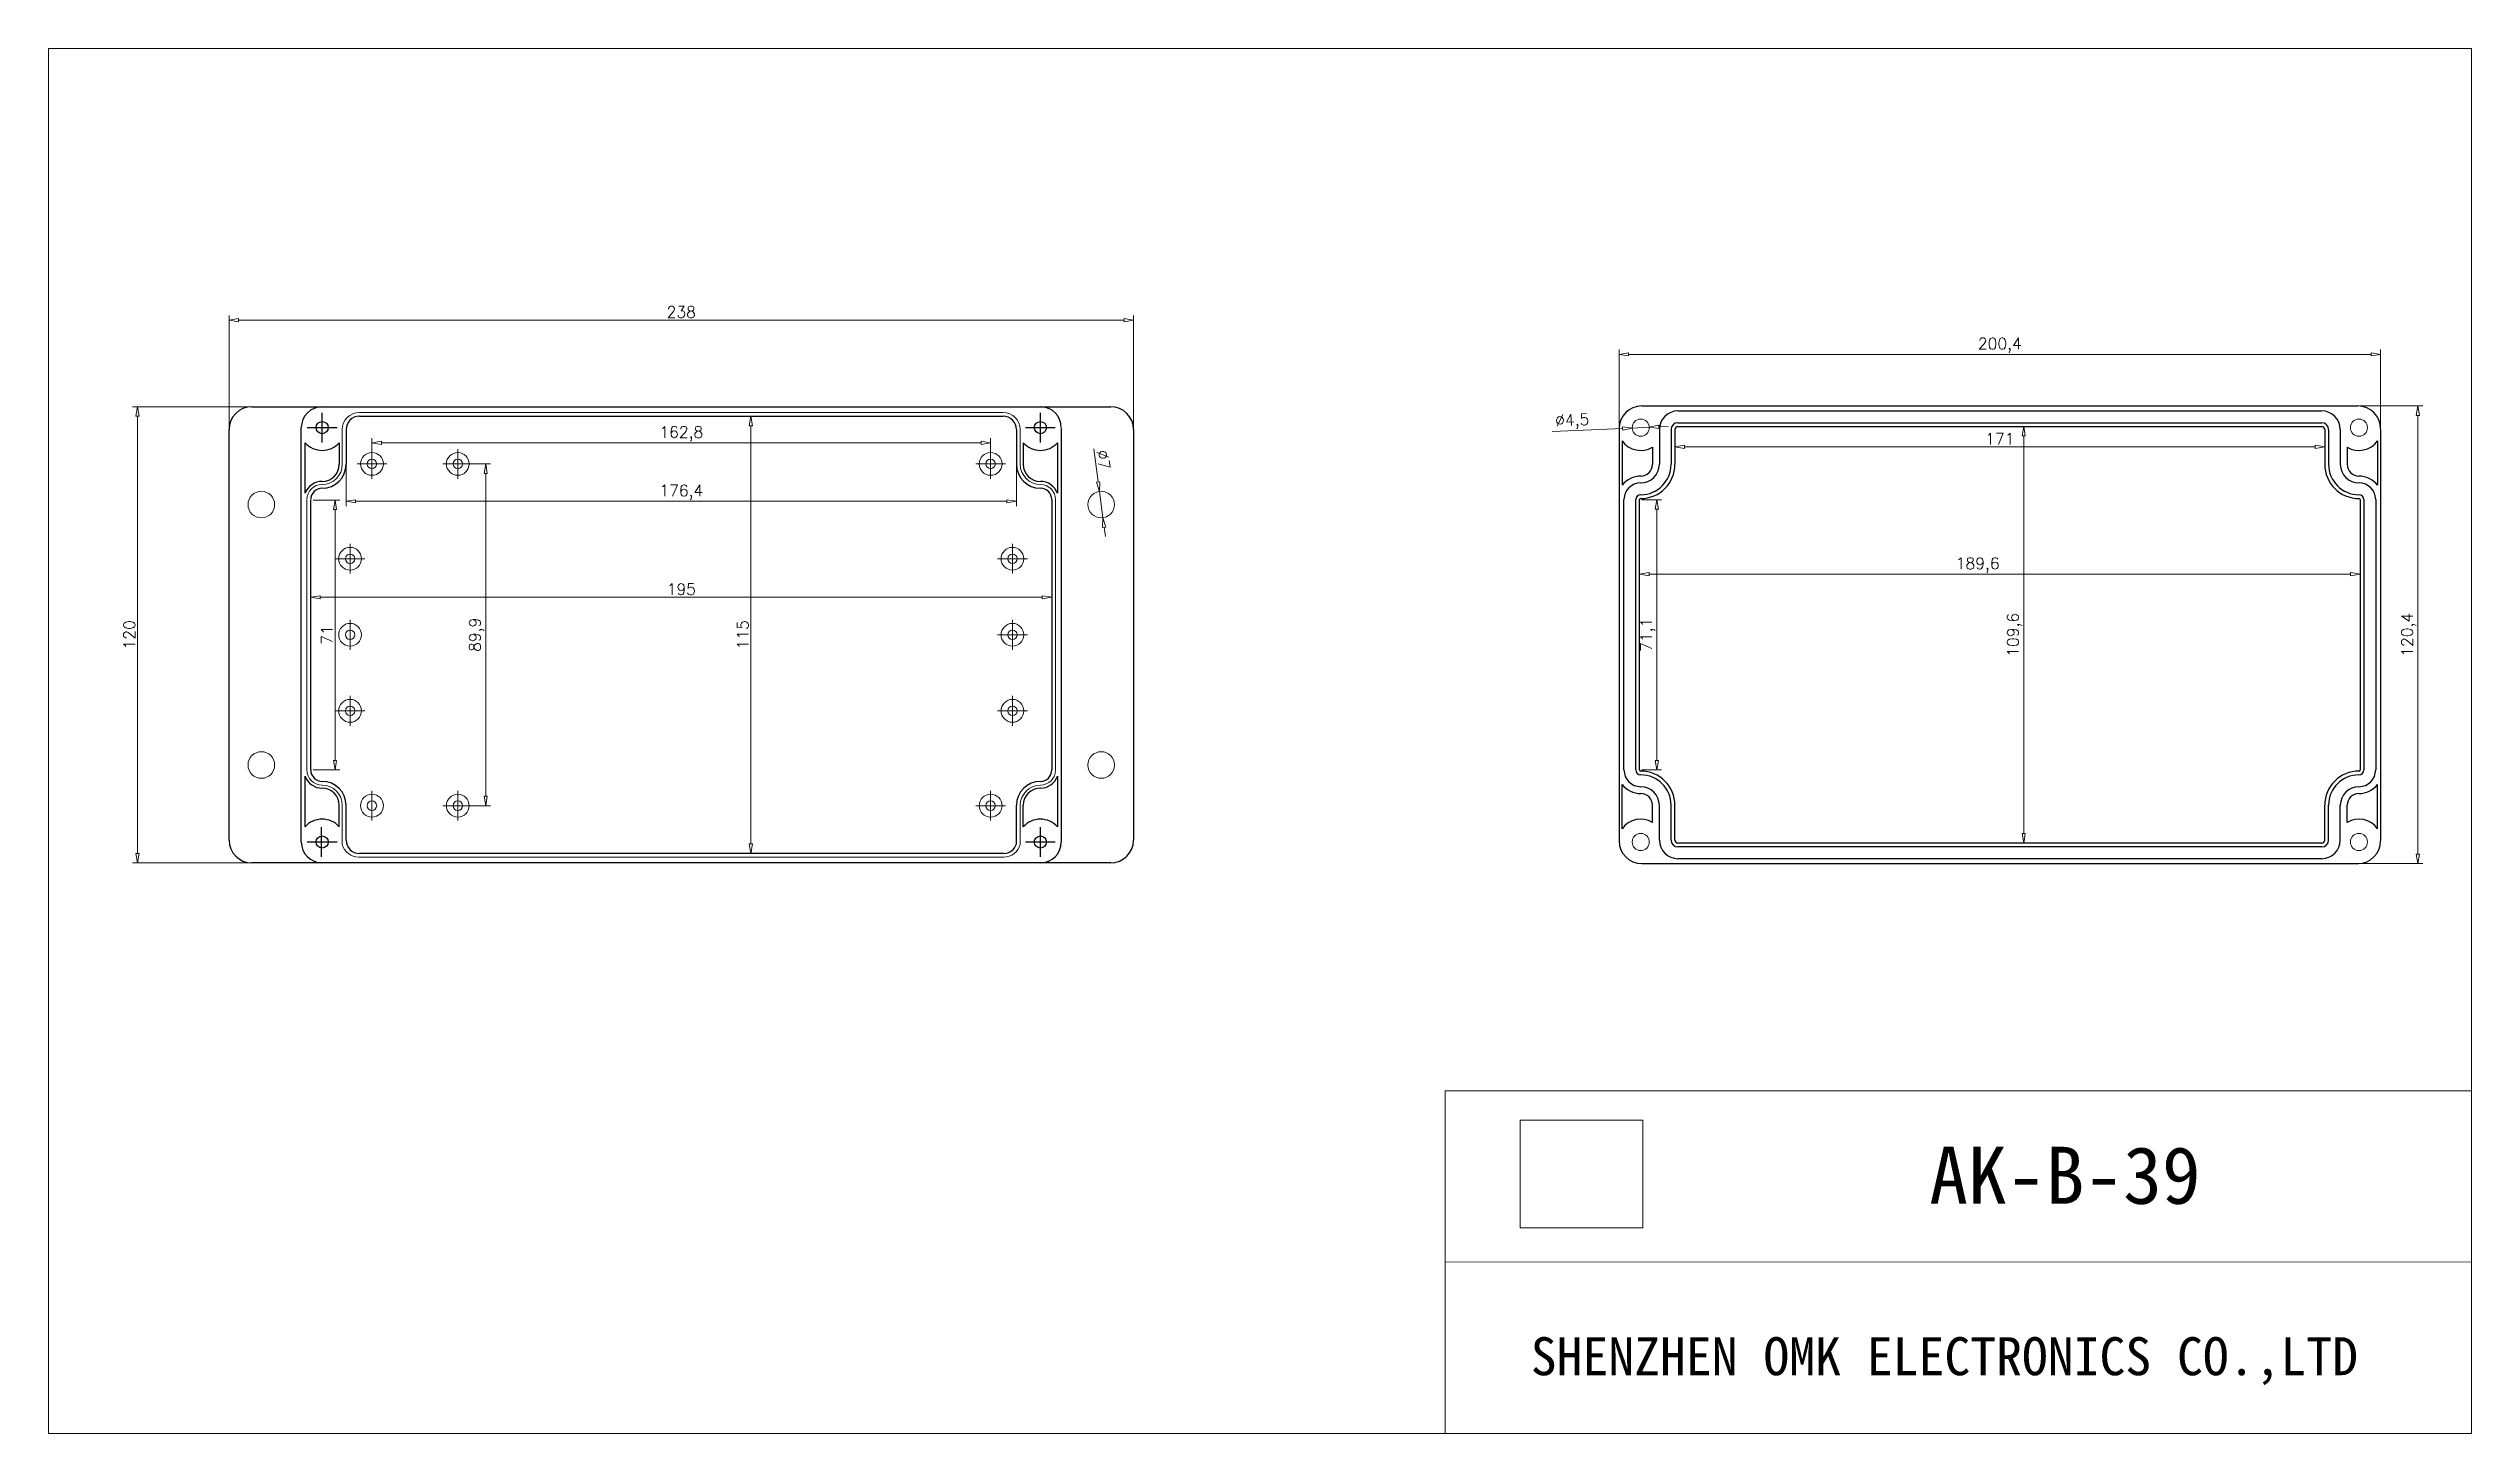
# Model space of a CAD drawing. Header units: millimetres. Extents: x 7754 to 8391, y -528 to -164.
import ezdxf

# ---------------------------------------------------------------- set-up
doc = ezdxf.new("R2010")
doc.units = ezdxf.units.MM
doc.header["$LTSCALE"] = 0.3
doc.linetypes.add('CENTER2', pattern=[28.575, 19.05, -3.175, 3.175, -3.175])
doc.layers.get('0').update_dxf_attribs({"lineweight": 30})
doc.layers.add('A', color=1, linetype='CENTER2')
doc.layers.add('e', color=5, linetype='Continuous')
doc.layers.add('D', color=3, linetype='Continuous', lineweight=15)
doc.styles.get("Standard").update_dxf_attribs({"font": 'txt.shx'})
doc.dimstyles.new('ISO-25', dxfattribs={"dimtxt": 3, "dimasz": 2.5, "dimexe": 1.25, "dimexo": 0.625, "dimtad": 1, "dimdec": 6, "dimtxsty": 'Standard', "dimblk": 'CLOSEDBLANK', "dimcen": 2.5, "dimazin": 0, "dimtfac": 1, "dimtdec": 6, "dimtmove": 0, "dimatfit": 3, "dimfxl": 1, "dimlwd": 15, "dimlwe": 15, "dimarcsym": 0})
picture_1 = doc.add_image_def('image1.png', size_in_pixel=(283, 248))

# ---------------------------------------------------------------- blocks, each defined once
blk = doc.blocks.new('_ClosedBlank')
at = {"color": 0, "linetype": 'ByBlock', "lineweight": -2}
for p, q in [((-1, 0.17), (0, 0)), ((-1, 0.17), (-1, -0.17)), ((0, 0), (-1, -0.17))]:
    blk.add_line(p, q, dxfattribs=at)
blk = doc.blocks.new('*D14')
at = {"layer": 'D', "color": 0, "linetype": 'ByBlock', "lineweight": 15, "ltscale": 0.3}
for p, q in [((7801.1, -263.16), (7801.1, -233.76)), ((7803.6, -235.01), (8036.6, -235.01)), ((8039.1, -263.16), (8039.1, -233.76))]:
    blk.add_line(p, q, dxfattribs=at)
at = {"layer": 'Defpoints', "color": 0, "linetype": 'ByBlock', "ltscale": 0.3}
for p in [(8039.1, -235.01), (7801.1, -263.79), (8039.1, -263.79)]:
    blk.add_point(p, dxfattribs=at)
at = {"layer": 'D', "color": 0, "linetype": 'ByBlock', "lineweight": 15, "ltscale": 0.3, "xscale": 2.5, "yscale": 2.5, "zscale": 2.5, "rotation": 180}
blk.add_blockref('_ClosedBlank', (7801.1, -235.01), dxfattribs=at)
at = {"layer": 'D', "color": 0, "linetype": 'ByBlock', "lineweight": 15, "ltscale": 0.3, "xscale": 2.5, "yscale": 2.5, "zscale": 2.5}
blk.add_blockref('_ClosedBlank', (8039.1, -235.01), dxfattribs=at)
at = {"layer": 'D', "color": 0, "linetype": 'ByBlock', "ltscale": 0.3, "insert": (7920.1, -232.88), "char_height": 3, "attachment_point": 5}
blk.add_mtext('238', dxfattribs=at)
blk = doc.blocks.new('*D15')
at = {"layer": 'D', "color": 0, "linetype": 'ByBlock', "lineweight": 15, "ltscale": 0.3}
for p, q in [((7806.47, -257.79), (7775.73, -257.79)), ((7776.98, -260.29), (7776.98, -375.29)), ((7806.47, -377.79), (7775.73, -377.79))]:
    blk.add_line(p, q, dxfattribs=at)
at = {"layer": 'Defpoints', "color": 0, "linetype": 'ByBlock', "ltscale": 0.3}
for p in [(7807.1, -257.79), (7776.98, -377.79), (7807.1, -377.79)]:
    blk.add_point(p, dxfattribs=at)
at = {"layer": 'D', "color": 0, "linetype": 'ByBlock', "lineweight": 15, "ltscale": 0.3, "xscale": 2.5, "yscale": 2.5, "zscale": 2.5}
for p, rotation in [((7776.98, -257.79), 90), ((7776.98, -377.79), 270)]:
    blk.add_blockref('_ClosedBlank', p, dxfattribs=dict(at, rotation=rotation))
at = {"layer": 'D', "color": 0, "linetype": 'ByBlock', "ltscale": 0.3, "insert": (7774.86, -317.79), "char_height": 3, "attachment_point": 5, "rotation": 90}
blk.add_mtext('120', dxfattribs=at)
blk = doc.blocks.new('*D16')
at = {"layer": 'D', "color": 0, "linetype": 'ByBlock', "lineweight": 15, "ltscale": 0.3}
for p, q in [((7838.7, -272.21), (7838.7, -266.04)), ((7841.2, -267.29), (7999, -267.29)), ((8001.5, -272.21), (8001.5, -266.04))]:
    blk.add_line(p, q, dxfattribs=at)
at = {"layer": 'Defpoints', "color": 0, "linetype": 'ByBlock', "ltscale": 0.3}
for p in [(8001.5, -267.29), (7838.7, -272.84), (8001.5, -272.84)]:
    blk.add_point(p, dxfattribs=at)
at = {"layer": 'D', "color": 0, "linetype": 'ByBlock', "lineweight": 15, "ltscale": 0.3, "xscale": 2.5, "yscale": 2.5, "zscale": 2.5, "rotation": 180}
blk.add_blockref('_ClosedBlank', (7838.7, -267.29), dxfattribs=at)
at = {"layer": 'D', "color": 0, "linetype": 'ByBlock', "lineweight": 15, "ltscale": 0.3, "xscale": 2.5, "yscale": 2.5, "zscale": 2.5}
blk.add_blockref('_ClosedBlank', (8001.5, -267.29), dxfattribs=at)
at = {"layer": 'D', "color": 0, "linetype": 'ByBlock', "ltscale": 0.3, "insert": (7920.1, -264.92), "char_height": 3, "attachment_point": 5}
blk.add_mtext('162,8', dxfattribs=at)
blk = doc.blocks.new('*D17')
at = {"layer": 'D', "color": 0, "linetype": 'ByBlock', "lineweight": 15, "ltscale": 0.3}
for p, q in [((7861.92, -272.84), (7869.88, -272.84)), ((7868.63, -275.34), (7868.63, -360.24)), ((7861.92, -362.74), (7869.88, -362.74))]:
    blk.add_line(p, q, dxfattribs=at)
at = {"layer": 'Defpoints', "color": 0, "linetype": 'ByBlock', "ltscale": 0.3}
for p in [(7861.3, -272.84), (7861.3, -362.74), (7868.63, -362.74)]:
    blk.add_point(p, dxfattribs=at)
at = {"layer": 'D', "color": 0, "linetype": 'ByBlock', "lineweight": 15, "ltscale": 0.3, "xscale": 2.5, "yscale": 2.5, "zscale": 2.5}
for p, rotation in [((7868.63, -272.84), 90), ((7868.63, -362.74), 270)]:
    blk.add_blockref('_ClosedBlank', p, dxfattribs=dict(at, rotation=rotation))
at = {"layer": 'D', "color": 0, "linetype": 'ByBlock', "ltscale": 0.3, "insert": (7866.25, -317.79), "char_height": 3, "attachment_point": 5, "rotation": 90}
blk.add_mtext('89,9', dxfattribs=at)
blk = doc.blocks.new('*D18')
at = {"layer": 'D', "color": 0, "linetype": 'ByBlock', "lineweight": 15, "ltscale": 0.3}
for p, q in [((7822.6, -317.21), (7822.6, -306.67)), ((7825.1, -307.92), (8015.1, -307.92)), ((8017.6, -317.16), (8017.6, -306.67))]:
    blk.add_line(p, q, dxfattribs=at)
at = {"layer": 'Defpoints', "color": 0, "linetype": 'ByBlock', "ltscale": 0.3}
for p in [(8017.6, -307.92), (7822.6, -317.84), (8017.6, -317.79)]:
    blk.add_point(p, dxfattribs=at)
at = {"layer": 'D', "color": 0, "linetype": 'ByBlock', "lineweight": 15, "ltscale": 0.3, "xscale": 2.5, "yscale": 2.5, "zscale": 2.5, "rotation": 180}
blk.add_blockref('_ClosedBlank', (7822.6, -307.92), dxfattribs=at)
at = {"layer": 'D', "color": 0, "linetype": 'ByBlock', "lineweight": 15, "ltscale": 0.3, "xscale": 2.5, "yscale": 2.5, "zscale": 2.5}
blk.add_blockref('_ClosedBlank', (8017.6, -307.92), dxfattribs=at)
at = {"layer": 'D', "color": 0, "linetype": 'ByBlock', "ltscale": 0.3, "insert": (7920.1, -305.79), "char_height": 3, "attachment_point": 5}
blk.add_mtext('195', dxfattribs=at)
blk = doc.blocks.new('*D19')
at = {"layer": 'D', "color": 0, "linetype": 'ByBlock', "lineweight": 15, "ltscale": 0.3}
for p, q in [((7920.72, -260.29), (7939.67, -260.29)), ((7938.42, -262.79), (7938.42, -372.79)), ((7920.8, -375.29), (7939.67, -375.29))]:
    blk.add_line(p, q, dxfattribs=at)
at = {"layer": 'Defpoints', "color": 0, "linetype": 'ByBlock', "ltscale": 0.3}
for p in [(7920.1, -260.29), (7920.17, -375.29), (7938.42, -375.29)]:
    blk.add_point(p, dxfattribs=at)
at = {"layer": 'D', "color": 0, "linetype": 'ByBlock', "lineweight": 15, "ltscale": 0.3, "xscale": 2.5, "yscale": 2.5, "zscale": 2.5}
for p, rotation in [((7938.42, -260.29), 90), ((7938.42, -375.29), 270)]:
    blk.add_blockref('_ClosedBlank', p, dxfattribs=dict(at, rotation=rotation))
at = {"layer": 'D', "color": 0, "linetype": 'ByBlock', "ltscale": 0.3, "insert": (7936.29, -317.79), "char_height": 3, "attachment_point": 5, "rotation": 90}
blk.add_mtext('115', dxfattribs=at)
blk = doc.blocks.new('*D20')
at = {"layer": 'D', "color": 0, "linetype": 'ByBlock', "lineweight": 15, "ltscale": 0.3}
for p, q in [((7823.22, -282.34), (7830.23, -282.34)), ((7828.98, -284.84), (7828.98, -350.84)), ((7823.22, -353.34), (7830.23, -353.34))]:
    blk.add_line(p, q, dxfattribs=at)
at = {"layer": 'Defpoints', "color": 0, "linetype": 'ByBlock', "ltscale": 0.3}
for p in [(7822.6, -282.34), (7822.6, -353.34), (7828.98, -353.34)]:
    blk.add_point(p, dxfattribs=at)
at = {"layer": 'D', "color": 0, "linetype": 'ByBlock', "lineweight": 15, "ltscale": 0.3, "xscale": 2.5, "yscale": 2.5, "zscale": 2.5}
for p, rotation in [((7828.98, -282.34), 90), ((7828.98, -353.34), 270)]:
    blk.add_blockref('_ClosedBlank', p, dxfattribs=dict(at, rotation=rotation))
at = {"layer": 'D', "color": 0, "linetype": 'ByBlock', "ltscale": 0.3, "insert": (7826.85, -317.84), "char_height": 3, "attachment_point": 5, "rotation": 90}
blk.add_mtext('71', dxfattribs=at)
blk = doc.blocks.new('*D21')
at = {"layer": 'D', "color": 0, "linetype": 'ByBlock', "lineweight": 15, "ltscale": 0.3}
for p, q in [((7831.9, -264.41), (7831.9, -283.92)), ((8008.3, -264.41), (8008.3, -283.92)), ((7834.4, -282.67), (8005.8, -282.67))]:
    blk.add_line(p, q, dxfattribs=at)
at = {"layer": 'Defpoints', "color": 0, "linetype": 'ByBlock', "ltscale": 0.3}
for p in [(7831.9, -263.79), (8008.3, -263.79), (8008.3, -282.67)]:
    blk.add_point(p, dxfattribs=at)
at = {"layer": 'D', "color": 0, "linetype": 'ByBlock', "lineweight": 15, "ltscale": 0.3, "xscale": 2.5, "yscale": 2.5, "zscale": 2.5, "rotation": 180}
blk.add_blockref('_ClosedBlank', (7831.9, -282.67), dxfattribs=at)
at = {"layer": 'D', "color": 0, "linetype": 'ByBlock', "lineweight": 15, "ltscale": 0.3, "xscale": 2.5, "yscale": 2.5, "zscale": 2.5}
blk.add_blockref('_ClosedBlank', (8008.3, -282.67), dxfattribs=at)
at = {"layer": 'D', "color": 0, "linetype": 'ByBlock', "ltscale": 0.3, "insert": (7920.1, -280.29), "char_height": 3, "attachment_point": 5}
blk.add_mtext('176,4', dxfattribs=at)
blk = doc.blocks.new('*D22')
at = {"layer": 'D', "color": 0, "linetype": 'ByBlock', "lineweight": 15, "ltscale": 0.3}
for p, q in [((8028.68, -268.91), (8029.82, -277.59)), ((8031.05, -287.01), (8030.14, -280.07)), ((8031.37, -289.49), (8031.7, -291.97))]:
    blk.add_line(p, q, dxfattribs=at)
at = {"layer": 'Defpoints', "color": 0, "linetype": 'ByBlock', "ltscale": 0.3}
for p in [(8030.14, -280.07), (8031.05, -287.01)]:
    blk.add_point(p, dxfattribs=at)
at = {"layer": 'D', "color": 0, "linetype": 'ByBlock', "lineweight": 15, "ltscale": 0.3, "xscale": 2.5, "yscale": 2.5, "zscale": 2.5}
for p, rotation in [((8030.14, -280.07), 277.4616837506498), ((8031.05, -287.01), 97.46168375064978)]:
    blk.add_blockref('_ClosedBlank', p, dxfattribs=dict(at, rotation=rotation))
at = {"layer": 'D', "color": 0, "linetype": 'ByBlock', "ltscale": 0.3, "insert": (8031.19, -271.73), "char_height": 3, "attachment_point": 5, "rotation": 277.46168}
blk.add_mtext('∅7', dxfattribs=at)
blk = doc.blocks.new('*D23')
at = {"layer": 'D', "color": 0, "linetype": 'ByBlock', "lineweight": 15, "ltscale": 0.3}
for p, q in [((8149.28, -264.33), (8167.82, -263.5)), ((8174.82, -263.19), (8170.32, -263.39)), ((8177.31, -263.08), (8179.81, -262.96))]:
    blk.add_line(p, q, dxfattribs=at)
at = {"layer": 'Defpoints', "color": 0, "linetype": 'ByBlock', "ltscale": 0.3}
for p in [(8170.32, -263.39), (8174.82, -263.19)]:
    blk.add_point(p, dxfattribs=at)
at = {"layer": 'D', "color": 0, "linetype": 'ByBlock', "lineweight": 15, "ltscale": 0.3, "xscale": 2.5, "yscale": 2.5, "zscale": 2.5}
for p, rotation in [((8170.32, -263.39), 2.552082200088028), ((8174.82, -263.19), 182.552082200088)]:
    blk.add_blockref('_ClosedBlank', p, dxfattribs=dict(at, rotation=rotation))
at = {"layer": 'D', "color": 0, "linetype": 'ByBlock', "ltscale": 0.3, "insert": (8154.54, -261.71), "char_height": 3, "attachment_point": 5, "rotation": 2.55208}
blk.add_mtext('∅4,5', dxfattribs=at)
blk = doc.blocks.new('*D24')
at = {"layer": 'D', "color": 0, "linetype": 'ByBlock', "lineweight": 15, "ltscale": 0.3}
for p, q in [((8166.87, -263.06), (8166.87, -242.77)), ((8169.37, -244.02), (8364.77, -244.02)), ((8367.27, -263.06), (8367.27, -242.77))]:
    blk.add_line(p, q, dxfattribs=at)
at = {"layer": 'Defpoints', "color": 0, "linetype": 'ByBlock', "ltscale": 0.3}
for p in [(8367.27, -244.02), (8166.87, -263.69), (8367.27, -263.69)]:
    blk.add_point(p, dxfattribs=at)
at = {"layer": 'D', "color": 0, "linetype": 'ByBlock', "lineweight": 15, "ltscale": 0.3, "xscale": 2.5, "yscale": 2.5, "zscale": 2.5, "rotation": 180}
blk.add_blockref('_ClosedBlank', (8166.87, -244.02), dxfattribs=at)
at = {"layer": 'D', "color": 0, "linetype": 'ByBlock', "lineweight": 15, "ltscale": 0.3, "xscale": 2.5, "yscale": 2.5, "zscale": 2.5}
blk.add_blockref('_ClosedBlank', (8367.27, -244.02), dxfattribs=at)
at = {"layer": 'D', "color": 0, "linetype": 'ByBlock', "ltscale": 0.3, "insert": (8267.07, -241.64), "char_height": 3, "attachment_point": 5}
blk.add_mtext('200,4', dxfattribs=at)
blk = doc.blocks.new('*D25')
at = {"layer": 'D', "color": 0, "linetype": 'ByBlock', "lineweight": 15, "ltscale": 0.3}
for p, q in [((8361.89, -257.59), (8378.34, -257.59)), ((8377.09, -260.09), (8377.09, -375.49)), ((8362.04, -377.99), (8378.34, -377.99))]:
    blk.add_line(p, q, dxfattribs=at)
at = {"layer": 'Defpoints', "color": 0, "linetype": 'ByBlock', "ltscale": 0.3}
for p in [(8361.27, -257.59), (8361.42, -377.99), (8377.09, -377.99)]:
    blk.add_point(p, dxfattribs=at)
at = {"layer": 'D', "color": 0, "linetype": 'ByBlock', "lineweight": 15, "ltscale": 0.3, "xscale": 2.5, "yscale": 2.5, "zscale": 2.5}
for p, rotation in [((8377.09, -257.59), 90), ((8377.09, -377.99), 270)]:
    blk.add_blockref('_ClosedBlank', p, dxfattribs=dict(at, rotation=rotation))
at = {"layer": 'D', "color": 0, "linetype": 'ByBlock', "ltscale": 0.3, "insert": (8374.71, -317.79), "char_height": 3, "attachment_point": 5, "rotation": 90}
blk.add_mtext('120,4', dxfattribs=at)
blk = doc.blocks.new('*D26')
at = {"layer": 'D', "color": 0, "linetype": 'ByBlock', "lineweight": 15, "ltscale": 0.3}
for p, q in [((8172.89, -282.24), (8178.08, -282.24)), ((8176.83, -284.74), (8176.83, -350.84)), ((8172.89, -353.34), (8178.08, -353.34))]:
    blk.add_line(p, q, dxfattribs=at)
at = {"layer": 'Defpoints', "color": 0, "linetype": 'ByBlock', "ltscale": 0.3}
for p in [(8172.27, -282.24), (8172.27, -353.34), (8176.83, -353.34)]:
    blk.add_point(p, dxfattribs=at)
at = {"layer": 'D', "color": 0, "linetype": 'ByBlock', "lineweight": 15, "ltscale": 0.3, "xscale": 2.5, "yscale": 2.5, "zscale": 2.5}
for p, rotation in [((8176.83, -282.24), 90), ((8176.83, -353.34), 270)]:
    blk.add_blockref('_ClosedBlank', p, dxfattribs=dict(at, rotation=rotation))
at = {"layer": 'D', "color": 0, "linetype": 'ByBlock', "ltscale": 0.3, "insert": (8174.45, -317.79), "char_height": 3, "attachment_point": 5, "rotation": 90}
blk.add_mtext('71,1', dxfattribs=at)
blk = doc.blocks.new('*D27')
at = {"layer": 'D', "color": 0, "linetype": 'ByBlock', "lineweight": 15, "ltscale": 0.3}
for p, q in [((8181.57, -264.41), (8181.57, -269.61)), ((8352.57, -264.41), (8352.57, -269.61)), ((8184.07, -268.36), (8350.07, -268.36))]:
    blk.add_line(p, q, dxfattribs=at)
at = {"layer": 'Defpoints', "color": 0, "linetype": 'ByBlock', "ltscale": 0.3}
for p in [(8181.57, -263.79), (8352.57, -263.79), (8352.57, -268.36)]:
    blk.add_point(p, dxfattribs=at)
at = {"layer": 'D', "color": 0, "linetype": 'ByBlock', "lineweight": 15, "ltscale": 0.3, "xscale": 2.5, "yscale": 2.5, "zscale": 2.5, "rotation": 180}
blk.add_blockref('_ClosedBlank', (8181.57, -268.36), dxfattribs=at)
at = {"layer": 'D', "color": 0, "linetype": 'ByBlock', "lineweight": 15, "ltscale": 0.3, "xscale": 2.5, "yscale": 2.5, "zscale": 2.5}
blk.add_blockref('_ClosedBlank', (8352.57, -268.36), dxfattribs=at)
at = {"layer": 'D', "color": 0, "linetype": 'ByBlock', "ltscale": 0.3, "insert": (8267.07, -266.24), "char_height": 3, "attachment_point": 5}
blk.add_mtext('171', dxfattribs=at)
blk = doc.blocks.new('*D28')
at = {"layer": 'D', "color": 0, "linetype": 'ByBlock', "lineweight": 15, "ltscale": 0.3}
for p, q in [((8267.69, -262.99), (8274.59, -262.99)), ((8273.34, -265.49), (8273.34, -370.09)), ((8267.69, -372.59), (8274.59, -372.59))]:
    blk.add_line(p, q, dxfattribs=at)
at = {"layer": 'Defpoints', "color": 0, "linetype": 'ByBlock', "ltscale": 0.3}
for p in [(8267.07, -262.99), (8267.07, -372.59), (8273.34, -372.59)]:
    blk.add_point(p, dxfattribs=at)
at = {"layer": 'D', "color": 0, "linetype": 'ByBlock', "lineweight": 15, "ltscale": 0.3, "xscale": 2.5, "yscale": 2.5, "zscale": 2.5}
for p, rotation in [((8273.34, -262.99), 90), ((8273.34, -372.59), 270)]:
    blk.add_blockref('_ClosedBlank', p, dxfattribs=dict(at, rotation=rotation))
at = {"layer": 'D', "color": 0, "linetype": 'ByBlock', "ltscale": 0.3, "insert": (8270.97, -317.79), "char_height": 3, "attachment_point": 5, "rotation": 90}
blk.add_mtext('109,6', dxfattribs=at)
blk = doc.blocks.new('*D29')
at = {"layer": 'D', "color": 0, "linetype": 'ByBlock', "lineweight": 15, "ltscale": 0.3}
for p, q in [((8172.27, -317.16), (8172.27, -300.59)), ((8174.77, -301.84), (8359.37, -301.84)), ((8361.87, -317.16), (8361.87, -300.59))]:
    blk.add_line(p, q, dxfattribs=at)
at = {"layer": 'Defpoints', "color": 0, "linetype": 'ByBlock', "ltscale": 0.3}
for p in [(8361.87, -301.84), (8172.27, -317.79), (8361.87, -317.79)]:
    blk.add_point(p, dxfattribs=at)
at = {"layer": 'D', "color": 0, "linetype": 'ByBlock', "lineweight": 15, "ltscale": 0.3, "xscale": 2.5, "yscale": 2.5, "zscale": 2.5, "rotation": 180}
blk.add_blockref('_ClosedBlank', (8172.27, -301.84), dxfattribs=at)
at = {"layer": 'D', "color": 0, "linetype": 'ByBlock', "lineweight": 15, "ltscale": 0.3, "xscale": 2.5, "yscale": 2.5, "zscale": 2.5}
blk.add_blockref('_ClosedBlank', (8361.87, -301.84), dxfattribs=at)
at = {"layer": 'D', "color": 0, "linetype": 'ByBlock', "ltscale": 0.3, "insert": (8261.23, -299.46), "char_height": 3, "attachment_point": 5}
blk.add_mtext('189,6', dxfattribs=at)

msp = doc.modelspace()

# ---------------------------------------------------------------- linework, layer by layer
at = {"color": 7, "linetype": 'ByBlock', "ltscale": 0.3}
for p, q in [((8182.3672436, -258.8874124), (8351.7672436, -258.8874124)), ((7821.0951775, -280.567083), (7821.0951775, -267.2560393)), ((7830.0951775, -267.2560393), (7830.0951775, -272.9374124)), ((8010.0951775, -267.2560393), (8010.0951775, -272.9374124)), ((8019.0951775, -267.2560393), (8019.0951775, -280.567083)), ((8167.6672436, -266.7500703), (8167.6672436, -278.4387284)), ((8177.4672436, -263.7874124), (8177.4672436, -272.9374124)), ((8180.5672435, -263.7874124), (8180.5672435, -272.9374124)), ((8181.5672435, -263.7874124), (8181.5672435, -272.9374124)), ((8182.3672435, -261.9874124), (8351.7672435, -261.9874124)), ((8182.3672435, -262.9874124), (8351.7672435, -262.9874124)), ((8352.5672435, -263.7874124), (8352.5672435, -272.9374124)), ((8353.5672435, -263.7874124), (8353.5672435, -272.9374124)), ((8356.6672436, -263.7874124), (8356.6672436, -272.9374124)), ((8366.4672436, -266.7500703), (8366.4672436, -278.4387284)), ((8175.6672436, -268.4245322), (8175.6672436, -272.9374124)), ((8358.4672436, -268.4245322), (8358.4672436, -272.9374124)), ((7825.5951775, -279.2374124), (7825.5951775, -279.2374124)), ((8014.5951775, -279.2374124), (8014.5951775, -279.2374124)), ((8168.1672436, -353.3374124), (8168.1672436, -282.2374124)), ((8171.2672435, -353.3374124), (8171.2672435, -282.2374124)), ((8172.2672435, -353.3374124), (8172.2672435, -282.2374124)), ((8361.8672435, -282.2374124), (8361.8672435, -353.3374124)), ((8362.8672435, -282.2374124), (8362.8672435, -353.3374124)), ((8365.9672436, -282.2374124), (8365.9672436, -353.3374124)), ((7821.0951775, -368.3187854), (7821.0951775, -355.0077417)), ((7825.5951775, -356.3374124), (7825.5951775, -356.3374124)), ((8014.5951775, -356.3374124), (8014.5951775, -356.3374124)), ((8019.0951775, -355.0077417), (8019.0951775, -368.3187854)), ((8361.5672436, -356.3374124), (8361.5672436, -356.3374124)), ((7830.0951775, -368.3187854), (7830.0951775, -362.6374124)), ((8010.0951775, -368.3187854), (8010.0951775, -362.6374124)), ((8167.6672436, -368.8247544), (8167.6672436, -357.1360963)), ((8175.6672436, -367.1502925), (8175.6672436, -362.6374124)), ((8177.4672436, -371.7874124), (8177.4672436, -362.6374124)), ((8180.5672435, -371.7874124), (8180.5672435, -362.6374124)), ((8181.5672435, -371.7874124), (8181.5672435, -362.6374124)), ((8352.5672435, -371.7874124), (8352.5672435, -362.6374124)), ((8353.5672435, -371.7874124), (8353.5672435, -362.6374124)), ((8356.6672436, -371.7874124), (8356.6672436, -362.6374124)), ((8358.4672436, -367.1502925), (8358.4672436, -362.6374124)), ((8366.4672436, -368.8247544), (8366.4672436, -357.1360963)), ((8351.7672435, -372.5874124), (8182.3672435, -372.5874124)), ((8351.7672435, -373.5874124), (8182.3672435, -373.5874124)), ((8351.7672436, -376.6874124), (8182.3672436, -376.6874124))]:
    msp.add_line(p, q, dxfattribs=at)
for centre in [(7825.5951775, -263.2874124), (8014.5951775, -263.2874124), (7825.5951775, -372.2874124), (8014.5951775, -372.2874124)]:
    msp.add_circle(centre, 1.6, dxfattribs=at)
for centre, radius, start, end in [((8182.3672436, -263.7874124), 4.9, 90, 180), ((8351.7672436, -263.7874124), 4.9, 0, 90), ((7825.5951775, -263.2874124), 6, 221.4096221093, 318.5903778907), ((8014.5951775, -263.2874124), 6, 221.4096221093, 318.5903778906), ((8172.5672436, -263.2874124), 6, 215.247506992, 301.1089225106), ((8182.3672435, -263.7874124), 1.8, 90, 180), ((8182.3672435, -263.7874124), 0.8, 90, 180), ((8351.7672435, -263.7874124), 1.8, 0, 90), ((8351.7672435, -263.7874124), 0.8, 0, 90), ((8361.5672436, -263.2874124), 6, 238.8910774894, 324.752493008), ((7825.5951775, -272.9374124), 4.5, 270, 0), ((8014.5951775, -272.9374124), 4.5, 180, 270), ((8172.5672435, -272.9374124), 8, 270, 0), ((8172.5672435, -272.9374124), 9, 270, 0), ((8172.5672436, -272.9374124), 4.9, 270, 0), ((8172.5672436, -272.9374124), 3.1, 270, 360), ((8361.5672435, -272.9374124), 9, 180, 270), ((8361.5672435, -272.9374124), 8, 180, 270), ((8361.5672436, -272.9374124), 4.9, 180, 270), ((8361.5672436, -272.9374124), 3.1, 180, 270), ((7825.5951775, -282.2374124), 4.8, 90, 159.6358651936), ((8014.5951775, -282.2374124), 4.8, 20.3641348065, 90), ((8172.5672436, -282.2374124), 6.2, 90, 142.2156673794), ((8172.5672436, -282.2374124), 4.4, 90, 180), ((8361.5672436, -282.2374124), 6.2, 37.7843326206, 90), ((8361.5672436, -282.2374124), 4.4, 0, 90), ((8172.5672435, -282.2374124), 1.3, 90, 180), ((8172.5672435, -282.2374124), 0.3, 90, 180), ((8361.5672435, -282.2374124), 1.3, 0, 90), ((8361.5672435, -282.2374124), 0.3, 0, 90), ((7825.5951775, -353.3374124), 4.8, 200.3641348064, 270), ((8014.5951775, -353.3374124), 4.8, 270, 339.6358651937), ((8172.5672436, -353.3374124), 4.4, 180, 270), ((8172.5672435, -353.3374124), 1.3, 180, 270), ((8172.5672435, -353.3374124), 0.3, 180, 270), ((8172.5672435, -362.6374124), 9, 0, 90), ((8172.5672435, -362.6374124), 8, 0, 90), ((8361.5672435, -362.6374124), 9, 90, 180), ((8361.5672435, -362.6374124), 8, 90, 180), ((8361.5672435, -353.3374124), 1.3, 270, 0), ((8361.5672435, -353.3374124), 0.3, 270, 0), ((8361.5672436, -353.3374124), 4.4, 270, 0), ((7825.5951775, -362.6374124), 4.5, 0, 90), ((8014.5951775, -362.6374124), 4.5, 90, 180), ((8172.5672436, -353.3374124), 6.2, 217.7843326206, 270), ((8172.5672436, -362.6374124), 4.9, 0, 90), ((8172.5672436, -362.6374124), 4.9, 0, 90), ((8172.5672436, -362.6374124), 3.1, 0, 90), ((8361.5672436, -362.6374124), 4.9, 90, 180), ((8361.5672436, -362.6374124), 3.1, 90, 180), ((8361.5672436, -353.3374124), 6.2, 270, 322.2156673794), ((7825.5951775, -372.2874124), 6, 41.4096221093, 138.5903778907), ((8014.5951775, -372.2874124), 6, 41.4096221093, 138.5903778907), ((8172.5672436, -372.2874124), 6, 58.8910774894, 144.752493008), ((8361.5672436, -372.2874124), 6, 35.247506992, 121.1089225106), ((8182.3672436, -371.7874124), 4.9, 180, 270), ((8182.3672435, -371.7874124), 1.8, 180, 270), ((8182.3672435, -371.7874124), 0.8, 180, 270), ((8351.7672435, -371.7874124), 1.8, 270, 0), ((8351.7672435, -371.7874124), 0.8, 270, 0), ((8351.7672436, -371.7874124), 4.9, 270, 0)]:
    msp.add_arc(centre, radius, start, end, dxfattribs=at)
at = {"layer": 'A', "color": 7, "linetype": 'ByBlock'}
for p, q in [((7825.5951775, -267.2049124), (7825.5951775, -259.3699124)), ((8014.5951775, -267.2049124), (8014.5951775, -259.3699124)), ((7821.6776775, -263.2874124), (7829.5126775, -263.2874124)), ((8010.6776775, -263.2874124), (8018.5126775, -263.2874124)), ((7825.4451775, -376.2049124), (7825.4451775, -368.3699124)), ((8014.5951775, -376.2049124), (8014.5951775, -368.3699124)), ((7821.6776775, -372.2874124), (7829.5126775, -372.2874124)), ((8010.6776775, -372.2874124), (8018.5126775, -372.2874124))]:
    msp.add_line(p, q, dxfattribs=at)
at = {"layer": 'A', "color": 7, "linetype": 'Continuous', "ltscale": 0.3}
for p, q in [((8172.8672436, -257.5874124), (8361.2672436, -257.5874124)), ((8166.8672436, -263.6874124), (8166.8672436, -371.8874124)), ((8367.2672436, -263.6874124), (8367.2672436, -371.8874124)), ((8172.8672436, -377.9874124), (8361.4172436, -377.9874124))]:
    msp.add_line(p, q, dxfattribs=at)
for centre, start, end in [((8172.8672436, -263.5874124), 90, 180), ((8361.2672436, -263.5874124), 0, 90), ((8172.8672436, -371.9874124), 180, 270), ((8361.2672436, -371.9874124), 270, 0)]:
    msp.add_arc(centre, 6, start, end, dxfattribs=at)
at = {"layer": 'D', "color": 7, "ltscale": 0.3}
for p, q in [((7835.3951775, -259.2874124), (8004.7951775, -259.2874124)), ((7830.8951775, -263.7874124), (7830.8951775, -272.9374124)), ((8009.2951775, -263.7874124), (8009.2951775, -272.9374124)), ((7821.5951775, -353.3374124), (7821.5951775, -282.3374124)), ((8018.5951775, -282.2374124), (8018.5951775, -353.3374124)), ((7830.8951775, -372.9395842), (7830.8951775, -362.6374124)), ((8009.2951775, -372.9395842), (8009.2951775, -362.6374124)), ((8004.9451775, -376.2874124), (7835.2451775, -376.2874124))]:
    msp.add_line(p, q, dxfattribs=at)
at = {"layer": 'D', "color": 0, "linetype": 'ByBlock'}
for p, q in [((7834.7776779, -272.8374128), (7842.6126779, -272.8374128)), ((7838.6951779, -276.7549128), (7838.6951779, -268.9199128)), ((7857.3776779, -272.8374128), (7865.2126779, -272.8374128)), ((7861.2951779, -276.7549128), (7861.2951779, -268.9199128)), ((7997.5776779, -272.8374128), (8005.4126779, -272.8374128)), ((8001.4951779, -276.7549128), (8001.4951779, -268.9199128)), ((7829.0276779, -297.7874128), (7836.8626779, -297.7874128)), ((7832.9451779, -301.7049128), (7832.9451779, -293.8699128)), ((8003.3276779, -297.7874128), (8011.1626779, -297.7874128)), ((8007.2451779, -301.7049128), (8007.2451779, -293.8699128)), ((7832.9451779, -321.7049128), (7832.9451779, -313.8699128)), ((8003.3276779, -317.7874128), (8011.1626779, -317.7874128)), ((8007.2451779, -321.7049128), (8007.2451779, -313.8699128)), ((7829.0276779, -337.7874128), (7836.8626779, -337.7874128)), ((7832.9451779, -341.7049128), (7832.9451779, -333.8699128)), ((8003.3276779, -337.7874128), (8011.1626779, -337.7874128)), ((8007.2451779, -341.7049128), (8007.2451779, -333.8699128)), ((7838.6951779, -366.6549128), (7838.6951779, -358.8199128)), ((7857.3776779, -362.7374128), (7865.2126779, -362.7374128)), ((7861.2951779, -366.6549128), (7861.2951779, -358.8199128)), ((7997.5776779, -362.7374128), (8005.4126779, -362.7374128)), ((8001.4951779, -366.6549128), (8001.4951779, -358.8199128))]:
    msp.add_line(p, q, dxfattribs=at)
at = {"layer": 'D', "color": 7, "linetype": 'ByBlock', "ltscale": 0.3}
for p, q in [((8121.0865941, -527.8965866), (8121.0865941, -437.7366674)), ((8121.0865941, -437.7366674), (8391.1949095, -437.7366674)), ((8121.0865941, -482.816627), (8391.1949095, -482.7149548))]:
    msp.add_line(p, q, dxfattribs=at)
msp.add_lwpolyline([(7753.5724195, -163.5511251), (8391.1949095, -163.5511251), (8391.1949095, -527.8965866), (7753.5724195, -527.8965866)], close=True, dxfattribs=at)
for centre, radius in [((8172.5672436, -263.2874124), 2.25), ((8361.5672436, -263.2874124), 2.25), ((7809.5951775, -283.5374124), 3.5), ((8030.5951775, -283.5374124), 3.5), ((7809.5951775, -352.0374124), 3.5), ((8030.5951775, -352.0374124), 3.5), ((8172.5672436, -372.2874124), 2.25), ((8361.5672436, -372.2874124), 2.25)]:
    msp.add_circle(centre, radius, dxfattribs=at)
at = {"layer": 'D', "color": 0, "linetype": 'ByBlock', "ltscale": 0.3}
for centre, radius in [((7838.6951779, -272.8374128), 3), ((7838.6951779, -272.8374128), 1.25), ((7861.2951779, -272.8374128), 3), ((7861.2951779, -272.8374128), 1.25), ((8001.4951779, -272.8374128), 3), ((8001.4951779, -272.8374128), 1.25), ((7832.9451779, -297.7874128), 3), ((7832.9451779, -297.7874128), 1.25), ((8007.2451779, -297.7874128), 3), ((8007.2451779, -297.7874128), 1.25), ((7832.9451779, -317.7874128), 3), ((7832.9451779, -317.7874128), 1.25), ((8007.2451779, -317.7874128), 3), ((8007.2451779, -317.7874128), 1.25), ((7832.9451779, -337.7874128), 3), ((7832.9451779, -337.7874128), 1.25), ((8007.2451779, -337.7874128), 3), ((8007.2451779, -337.7874128), 1.25), ((7838.6951779, -362.7374128), 3), ((7838.6951779, -362.7374128), 1.25), ((7861.2951779, -362.7374128), 3), ((7861.2951779, -362.7374128), 1.25), ((8001.4951779, -362.7374128), 3), ((8001.4951779, -362.7374128), 1.25)]:
    msp.add_circle(centre, radius, dxfattribs=at)
at = {"layer": 'D', "color": 7, "ltscale": 0.3}
for centre, radius, start, end in [((7835.3951775, -263.7874124), 4.5, 90, 180), ((8004.7951775, -263.7874124), 4.5, 0, 90), ((7825.5951775, -272.9374124), 5.3, 270, 0), ((8014.5951775, -272.9374124), 5.3, 180, 270), ((7825.5951775, -282.2374124), 4, 90, 180), ((8014.5951775, -282.2374124), 4, 0, 90), ((7825.5951775, -353.3374124), 4, 180, 270), ((8014.5951775, -353.3374124), 4, 270, 0), ((7825.5951775, -362.6374124), 5.3, 0, 90), ((8014.5951775, -362.6374124), 5.3, 90, 180), ((7835.2451775, -371.7874124), 4.5, 194.8351115819, 270), ((8004.9451775, -371.7874124), 4.5, 270, 345.164888418)]:
    msp.add_arc(centre, radius, start, end, dxfattribs=at)
at = {"layer": 'e', "color": 7, "ltscale": 0.3}
for p, q in [((7807.0951775, -257.7874124), (8033.0951775, -257.7874124)), ((7835.3951775, -260.2874124), (8004.7951775, -260.2874124)), ((7801.0951775, -371.7874124), (7801.0951775, -263.7874124)), ((7820.0951775, -372.1874124), (7820.0951775, -263.2874124)), ((7831.8951775, -263.7874124), (7831.8951775, -272.9374124)), ((8008.2951775, -263.7874124), (8008.2951775, -272.9374124)), ((8020.0951775, -263.3874124), (8020.0951775, -372.2874124)), ((8039.0951775, -263.7874124), (8039.0951775, -371.7874124)), ((7822.5951775, -353.3374124), (7822.5951775, -282.3374124)), ((8017.5951775, -282.2374124), (8017.5951775, -353.3374124)), ((7831.8951775, -371.7874124), (7831.8951775, -362.6374124)), ((8008.2951775, -372.8010691), (8008.2951775, -362.6374124)), ((8004.9451775, -375.2874124), (7835.3951775, -375.2874124)), ((8033.0951775, -377.7874124), (7807.0951775, -377.7874124))]:
    msp.add_line(p, q, dxfattribs=at)
for centre, radius, start, end in [((7807.0951775, -263.7874124), 6, 90, 180), ((7825.5951775, -263.2874124), 5.5, 90, 180), ((7835.3951775, -263.7874124), 3.5, 90, 180), ((8004.7951775, -263.7874124), 3.5, 0, 90), ((8014.5951775, -263.2874124), 5.5, 0, 90), ((8033.0951775, -263.7874124), 6, 0, 90), ((7825.5951775, -272.9374124), 6.3, 270, 0), ((8014.5951775, -272.9374124), 6.3, 180, 270), ((7825.5951775, -282.2374124), 3, 90, 180), ((8014.5951775, -282.2374124), 3, 0, 90), ((7825.5951775, -353.3374124), 3, 180, 270), ((7825.5951775, -362.6374124), 6.3, 0, 90), ((8014.5951775, -362.6374124), 6.3, 90, 180), ((8014.5951775, -353.3374124), 3, 270, 0), ((7807.0951775, -371.7874124), 6, 180, 270), ((7825.5951775, -372.2874124), 5.5, 180, 270), ((7835.3951775, -371.7874124), 3.5, 180, 270), ((8004.9451775, -371.7874124), 3.5, 270, 343.1650193269), ((8014.5951775, -372.2874124), 5.5, 270, 0), ((8033.0951775, -371.7874124), 6, 270, 0)]:
    msp.add_arc(centre, radius, start, end, dxfattribs=at)

# ---------------------------------------------------------------- texts
at = {"layer": 'D', "color": 7, "linetype": 'ByBlock', "ltscale": 0.3, "width": 253.376402808, "attachment_point": 1}
for s, insert, char_height in [('{\\fSimSun|b0|i0|c134|p2;AK-B-39}', (8248.493678, -452.4659948), 15), ('{\\fSimSun|b0|i0|c134|p2;SHENZHEN OMK ELECTRONICS CO.,LTD}', (8143.6320202, -502.5605715), 10)]:
    msp.add_mtext(s, dxfattribs=dict(at, insert=insert, char_height=char_height))

# ---------------------------------------------------------------- dimensions: what is measured, and where the dimension line sits
at = {"layer": 'D', "color": 7, "linetype": 'ByBlock', "ltscale": 0.3}
for base, p1, p2, picture, middle in [((8039.0951775, -235.0053511), (7801.0951775, -263.7874124), (8039.0951775, -263.7874124), '*D14', (7920.0951775, -232.8803511)), ((8367.2672436, -244.015853), (8166.8672436, -263.6874124), (8367.2672436, -263.6874124), '*D24', (8267.0672436, -241.640853)), ((8008.2951775, -282.6662322), (7831.8951775, -263.7874124), (8008.2951775, -263.7874124), '*D21', (7920.0951775, -280.2912322)), ((8352.5672435, -268.3624124), (8181.5672435, -263.7874124), (8352.5672435, -263.7874124), '*D27', (8267.0672435, -266.2374124)), ((8017.5951775, -307.9191267), (7822.5951775, -317.8374124), (8017.5951775, -317.7874124), '*D18', (7920.0951775, -305.7941267))]:
    dim = msp.add_linear_dim(base=base, p1=p1, p2=p2, dimstyle='ISO-25', dxfattribs=at)
    dim.commit()
    dim.dimension.update_dxf_attribs({"geometry": picture, "text_midpoint": middle})
for base, p1, p2, picture, middle in [((7776.9842585, -377.7874124), (7807.0951775, -257.7874124), (7807.0951775, -377.7874124), '*D15', (7774.8592585, -317.7874124)), ((7938.4151719, -375.2874124), (7920.0951775, -260.2874124), (7920.1701775, -375.2874124), '*D19', (7936.2901719, -317.7874124)), ((8377.0879426, -377.9874124), (8361.2672436, -257.5874124), (8361.4172436, -377.9874124), '*D25', (8374.7129426, -317.7874124)), ((8273.3411305, -372.5874124), (8267.0672435, -262.9874124), (8267.0672435, -372.5874124), '*D28', (8270.9661305, -317.7874124)), ((7868.6258018, -362.7374128), (7861.2951779, -272.8374128), (7861.2951779, -362.7374128), '*D17', (7866.2508018, -317.7874128)), ((7828.9766441, -353.3374124), (7822.5951775, -282.3374124), (7822.5951775, -353.3374124), '*D20', (7826.8516441, -317.8374124)), ((8176.8288837, -353.3374124), (8172.2672435, -282.2374124), (8172.2672435, -353.3374124), '*D26', (8174.4538837, -317.7874124))]:
    dim = msp.add_linear_dim(base=base, p1=p1, p2=p2, angle=90, dimstyle='ISO-25', dxfattribs=at)
    dim.commit()
    dim.dimension.update_dxf_attribs({"geometry": picture, "text_midpoint": middle})
dim = msp.add_diameter_dim_2p(p1=(8174.815012, -263.1872255), p2=(8170.3194753, -263.3875993), dimstyle='ISO-25', dxfattribs=at)
dim.commit()
dim.dimension.update_dxf_attribs({"geometry": '*D23', "text_midpoint": (8154.6453215, -264.0862232), "dimtype": 163})
for base, p1, p2, picture, middle in [((8001.4951779, -267.2940092), (7838.6951779, -272.8374128), (8001.4951779, -272.8374128), '*D16', (7920.0951779, -267.2940092)), ((8361.8672435, -301.838296), (8172.2672435, -317.7874124), (8361.8672435, -317.7874124), '*D29', (8261.2307302, -301.838296))]:
    dim = msp.add_linear_dim(base=base, p1=p1, p2=p2, dimstyle='ISO-25', dxfattribs=at)
    dim.commit()
    dim.dimension.update_dxf_attribs({"geometry": picture, "text_midpoint": middle, "dimtype": 160})
dim = msp.add_diameter_dim_2p(p1=(8031.0496985, -287.0077741), p2=(8030.1406566, -280.0670506), dimstyle='ISO-25', dxfattribs=at)
dim.commit()
dim.dimension.update_dxf_attribs({"geometry": '*D22', "text_midpoint": (8031.1925239, -271.7348945)})

# ---------------------------------------------------------------- pictures from other files: only their frames are drawn
image = msp.add_image(picture_1, insert=(8140.8307198, -473.7873414), size_in_units=(32.3360265, 28.3368713), dxfattribs=at)
image.dxf.flags = 7

doc.saveas('drawing.dxf')
